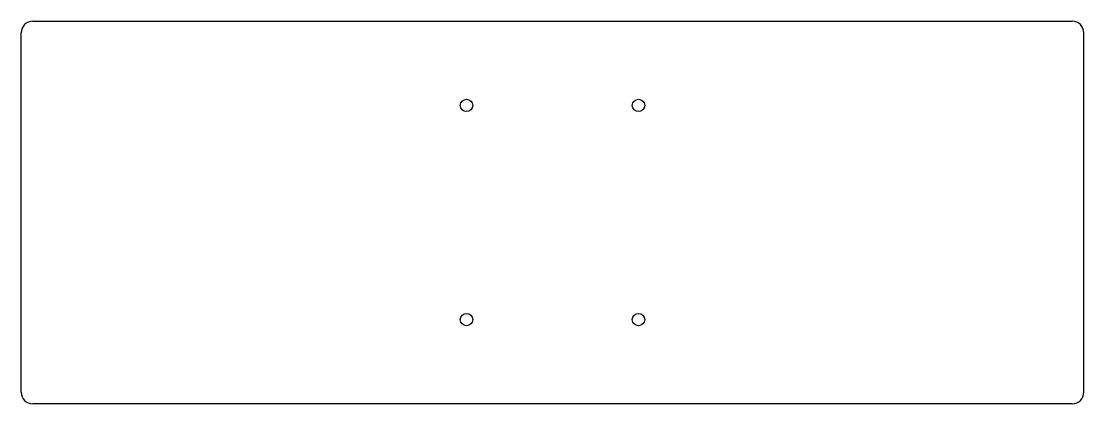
# Model space of a CAD drawing. Header units: millimetres. Extents: x -136 to 420, y -10 to 190.
import ezdxf

# ---------------------------------------------------------------- set-up
doc = ezdxf.new("R2010")
doc.units = ezdxf.units.MM
doc.layers.add('Visível_(ANSI)', color=7, linetype='Continuous')

msp = doc.modelspace()

# ---------------------------------------------------------------- linework, layer by layer
at = {"layer": 'Visível_(ANSI)', "color": 7, "linetype": 'Continuous'}
for p, q in [((-129.73, 190.25), (414.37, 190.25)), ((-135.73, -3.75), (-135.73, 184.25)), ((420.37, -3.75), (420.37, 184.25)), ((414.37, -9.75), (-129.73, -9.75))]:
    msp.add_line(p, q, dxfattribs=at)
for centre in [(97.32, 146.25), (187.32, 146.25), (97.32, 34.25), (187.32, 34.25)]:
    msp.add_circle(centre, 3.25, dxfattribs=at)
for centre, start, end in [((-129.73, 184.25), 90, 180), ((414.37, 184.25), 0, 90), ((-129.73, -3.75), 180, 270), ((414.37, -3.75), 270, 0)]:
    msp.add_arc(centre, 6, start, end, dxfattribs=at)

doc.saveas('drawing.dxf')
